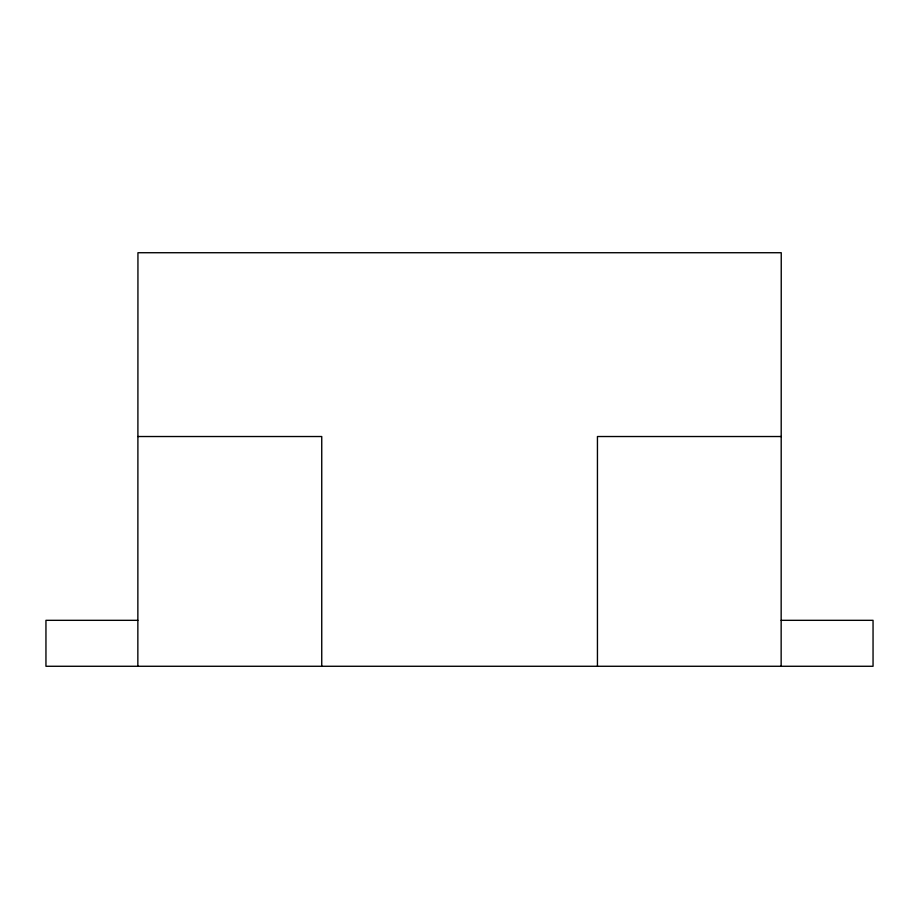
<?xml version="1.0" encoding="UTF-8"?>
<svg xmlns="http://www.w3.org/2000/svg" width="919" height="919" viewBox="0 0 919 919"><rect width="100%" height="100%" fill="white"/><g stroke="black" fill="none" stroke-linecap="round" stroke-linejoin="round"><path stroke-width="1.38" d="M137.942 436.525L321.742 436.525L321.742 666.275M781.242 436.525L597.442 436.525L597.442 666.275M137.85 620.325L45.95 620.325L45.95 666.275L873.05 666.275L873.05 620.325L781.15 620.325M781.15 666.275L781.242 252.725L137.942 252.725L137.85 666.275"/></g></svg>
